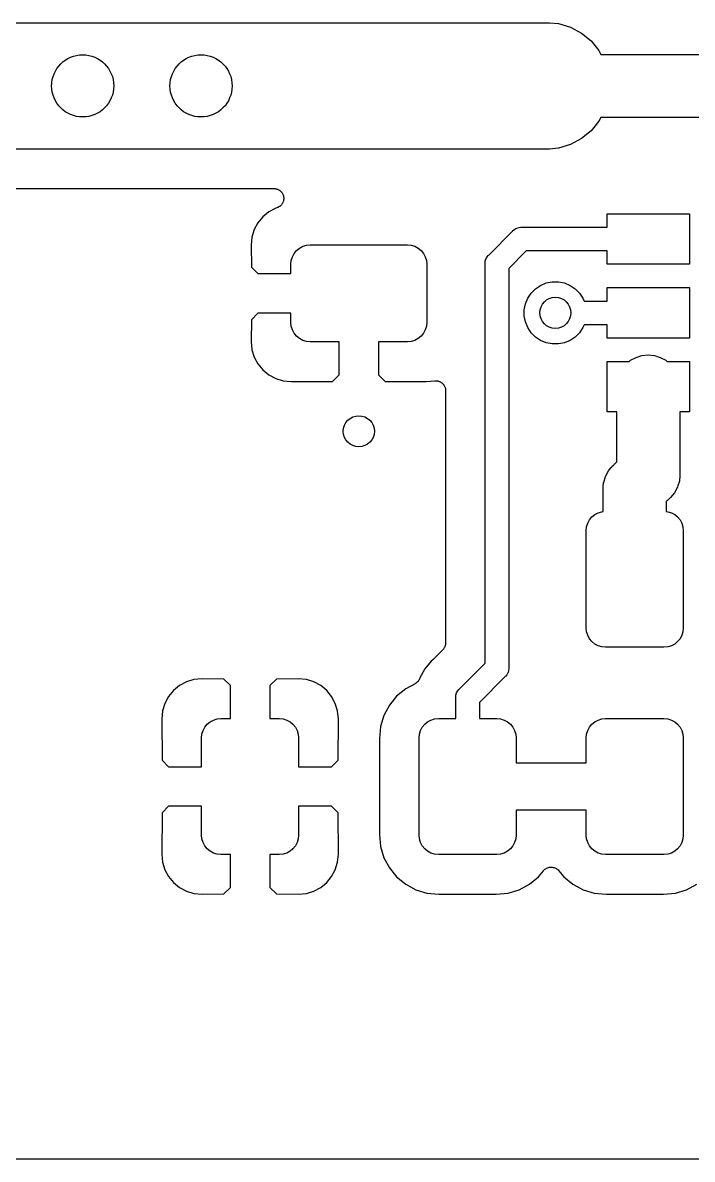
# Model space of a CAD drawing. Extents: x 105 to 193.4, y -145.7 to -72.2.
# Drawn here: x 126.79 to 135.41, y -145.67 to -131.04 of the extents above; entities that cross this region are included whole.
import ezdxf

# ---------------------------------------------------------------- set-up
doc = ezdxf.new("R2010")
doc.units = 0
doc.layers.add('BLACK', color=7, linetype='CONTINUOUS')

msp = doc.modelspace()

# ---------------------------------------------------------------- linework, layer by layer
at = {"layer": 'BLACK', "linetype": 'CONTINUOUS'}
for p, q in [((125.998, -131.043), (133.571, -131.043)), ((133.571, -131.043), (133.69, -131.055)), ((133.69, -131.055), (133.844, -131.101)), ((133.844, -131.101), (133.985, -131.177)), ((133.985, -131.177), (134.109, -131.278)), ((134.109, -131.278), (134.21, -131.402)), ((134.21, -131.402), (134.235, -131.45)), ((134.235, -131.45), (136.191, -131.45)), ((134.21, -132.31), (134.109, -132.434)), ((134.235, -132.262), (134.21, -132.31)), ((136.042, -132.262), (134.235, -132.262)), ((134.109, -132.434), (133.985, -132.535)), ((133.69, -132.657), (133.571, -132.669)), ((133.844, -132.611), (133.69, -132.657)), ((133.985, -132.535), (133.844, -132.611)), ((133.571, -132.669), (125.998, -132.669)), ((125.973, -133.177), (130.024, -133.177)), ((130.024, -133.177), (130.026, -133.177)), ((130.026, -133.177), (130.032, -133.177)), ((130.032, -133.177), (130.038, -133.178)), ((130.038, -133.178), (130.044, -133.179)), ((130.044, -133.179), (130.051, -133.18)), ((130.051, -133.18), (130.056, -133.181)), ((130.056, -133.181), (130.062, -133.183)), ((130.062, -133.183), (130.068, -133.185)), ((130.068, -133.185), (130.074, -133.187)), ((130.074, -133.187), (130.08, -133.19)), ((130.08, -133.19), (130.085, -133.192)), ((130.085, -133.192), (130.09, -133.196)), ((130.09, -133.196), (130.096, -133.199)), ((130.096, -133.199), (130.101, -133.203)), ((130.101, -133.203), (130.106, -133.206)), ((130.106, -133.206), (130.11, -133.211)), ((130.11, -133.211), (130.115, -133.215)), ((130.115, -133.215), (130.119, -133.22)), ((130.119, -133.22), (130.123, -133.224)), ((130.123, -133.224), (130.127, -133.229)), ((130.127, -133.229), (130.13, -133.234)), ((130.13, -133.234), (130.133, -133.24)), ((130.133, -133.24), (130.137, -133.245)), ((130.137, -133.245), (130.139, -133.251)), ((130.139, -133.251), (130.142, -133.256)), ((130.109, -133.398), (130.105, -133.402)), ((130.114, -133.394), (130.109, -133.398)), ((130.118, -133.389), (130.114, -133.394)), ((130.122, -133.385), (130.118, -133.389)), ((130.126, -133.38), (130.122, -133.385)), ((130.129, -133.375), (130.126, -133.38)), ((130.132, -133.369), (130.129, -133.375)), ((130.136, -133.364), (130.132, -133.369)), ((130.138, -133.358), (130.136, -133.364)), ((130.141, -133.353), (130.138, -133.358)), ((130.143, -133.347), (130.141, -133.353)), ((130.142, -133.256), (130.144, -133.262)), ((130.146, -133.341), (130.143, -133.347)), ((130.144, -133.262), (130.146, -133.268)), ((130.146, -133.268), (130.147, -133.274)), ((130.147, -133.335), (130.146, -133.341)), ((130.147, -133.274), (130.149, -133.28)), ((130.149, -133.329), (130.147, -133.335)), ((130.149, -133.28), (130.15, -133.286)), ((130.151, -133.317), (130.149, -133.323)), ((130.149, -133.323), (130.149, -133.329)), ((130.15, -133.286), (130.151, -133.292)), ((130.151, -133.292), (130.151, -133.298)), ((130.151, -133.298), (130.151, -133.305)), ((130.151, -133.305), (130.151, -133.311)), ((130.151, -133.311), (130.151, -133.317)), ((129.882, -133.54), (129.819, -133.617)), ((129.959, -133.477), (129.882, -133.54)), ((130.048, -133.429), (129.959, -133.477)), ((130.061, -133.425), (130.048, -133.429)), ((130.067, -133.423), (130.061, -133.425)), ((130.073, -133.421), (130.067, -133.423)), ((130.078, -133.418), (130.073, -133.421)), ((130.084, -133.416), (130.078, -133.418)), ((130.089, -133.412), (130.084, -133.416)), ((130.094, -133.41), (130.089, -133.412)), ((130.099, -133.406), (130.094, -133.41)), ((130.105, -133.402), (130.099, -133.406)), ((134.314, -133.675), (134.314, -133.502)), ((134.314, -133.502), (135.374, -133.502)), ((135.374, -133.502), (135.374, -134.152)), ((129.819, -133.617), (129.771, -133.706)), ((133.141, -133.691), (133.152, -133.686)), ((133.152, -133.686), (133.181, -133.677)), ((133.181, -133.677), (133.204, -133.675)), ((133.204, -133.675), (133.211, -133.674)), ((133.204, -133.675), (133.204, -133.675)), ((133.211, -133.674), (133.218, -133.675)), ((133.218, -133.675), (134.314, -133.675)), ((129.742, -133.801), (129.732, -133.907)), ((129.771, -133.706), (129.742, -133.801)), ((132.794, -134.029), (133.098, -133.725)), ((133.098, -133.725), (133.103, -133.719)), ((133.103, -133.719), (133.111, -133.712)), ((133.111, -133.712), (133.126, -133.7)), ((133.126, -133.7), (133.141, -133.691)), ((129.732, -133.907), (129.735, -134.187)), ((130.285, -134.012), (130.316, -133.974)), ((130.316, -133.974), (130.354, -133.943)), ((130.354, -133.943), (130.397, -133.92)), ((130.397, -133.92), (130.444, -133.906)), ((130.444, -133.906), (130.493, -133.901)), ((130.493, -133.901), (131.743, -133.901)), ((131.743, -133.901), (131.792, -133.906)), ((131.792, -133.906), (131.839, -133.92)), ((131.839, -133.92), (131.882, -133.943)), ((131.882, -133.943), (131.92, -133.974)), ((131.92, -133.974), (131.951, -134.012)), ((133.274, -133.979), (133.048, -134.205)), ((134.314, -133.979), (133.274, -133.979)), ((134.314, -134.152), (134.314, -133.979)), ((130.243, -134.151), (130.248, -134.102)), ((130.248, -134.102), (130.262, -134.055)), ((130.262, -134.055), (130.285, -134.012)), ((131.951, -134.012), (131.974, -134.055)), ((131.974, -134.055), (131.988, -134.102)), ((131.988, -134.102), (131.993, -134.151)), ((132.744, -134.135), (132.746, -134.112)), ((132.746, -134.112), (132.755, -134.083)), ((132.755, -134.083), (132.758, -134.078)), ((132.758, -134.078), (132.769, -134.057)), ((132.769, -134.057), (132.783, -134.04)), ((132.783, -134.04), (132.788, -134.034)), ((132.783, -134.04), (132.783, -134.04)), ((132.788, -134.034), (132.794, -134.029)), ((129.735, -134.187), (129.819, -134.272)), ((129.819, -134.272), (130.243, -134.272)), ((130.243, -134.272), (130.243, -134.151)), ((131.993, -134.151), (131.993, -134.901)), ((132.743, -134.142), (132.744, -134.135)), ((132.744, -134.149), (132.743, -134.142)), ((132.744, -134.135), (132.744, -134.135)), ((132.744, -139.286), (132.744, -134.149)), ((133.048, -134.205), (133.048, -139.342)), ((135.374, -134.152), (134.314, -134.152)), ((133.459, -134.423), (133.532, -134.392)), ((133.532, -134.392), (133.609, -134.377)), ((133.609, -134.377), (133.688, -134.377)), ((133.688, -134.377), (133.765, -134.392)), ((133.765, -134.392), (133.838, -134.423)), ((133.294, -134.588), (133.338, -134.522)), ((133.338, -134.522), (133.393, -134.466)), ((133.393, -134.466), (133.459, -134.423)), ((133.838, -134.423), (133.903, -134.466)), ((133.903, -134.466), (133.959, -134.522)), ((133.959, -134.522), (134.003, -134.588)), ((134.314, -134.625), (134.314, -134.452)), ((134.314, -134.452), (135.374, -134.452)), ((135.374, -134.452), (135.374, -135.102)), ((133.248, -134.738), (133.264, -134.66)), ((133.264, -134.66), (133.294, -134.588)), ((134.003, -134.588), (134.018, -134.625)), ((134.018, -134.625), (134.314, -134.625)), ((129.819, -134.78), (129.735, -134.865)), ((130.243, -134.78), (129.819, -134.78)), ((130.243, -134.901), (130.243, -134.78)), ((133.248, -134.816), (133.248, -134.738)), ((133.264, -134.894), (133.248, -134.816)), ((129.735, -134.865), (129.732, -135.145)), ((130.248, -134.95), (130.243, -134.901)), ((130.262, -134.997), (130.248, -134.95)), ((130.285, -135.04), (130.262, -134.997)), ((131.974, -134.997), (131.951, -135.04)), ((131.988, -134.95), (131.974, -134.997)), ((131.993, -134.901), (131.988, -134.95)), ((133.294, -134.966), (133.264, -134.894)), ((133.338, -135.032), (133.294, -134.966)), ((134.003, -134.966), (133.959, -135.032)), ((134.018, -134.929), (134.003, -134.966)), ((134.314, -134.929), (134.018, -134.929)), ((134.314, -135.102), (134.314, -134.929)), ((129.732, -135.145), (129.742, -135.251)), ((130.316, -135.078), (130.285, -135.04)), ((130.354, -135.109), (130.316, -135.078)), ((130.397, -135.132), (130.354, -135.109)), ((130.444, -135.146), (130.397, -135.132)), ((130.493, -135.151), (130.444, -135.146)), ((130.864, -135.151), (130.493, -135.151)), ((130.864, -135.575), (130.864, -135.151)), ((131.743, -135.151), (131.372, -135.151)), ((131.372, -135.151), (131.372, -135.575)), ((131.792, -135.146), (131.743, -135.151)), ((131.839, -135.132), (131.792, -135.146)), ((131.882, -135.109), (131.839, -135.132)), ((131.92, -135.078), (131.882, -135.109)), ((131.951, -135.04), (131.92, -135.078)), ((133.393, -135.088), (133.338, -135.032)), ((133.459, -135.131), (133.393, -135.088)), ((133.532, -135.162), (133.459, -135.131)), ((133.838, -135.131), (133.765, -135.162)), ((133.903, -135.088), (133.838, -135.131)), ((133.959, -135.032), (133.903, -135.088)), ((135.374, -135.102), (134.314, -135.102)), ((129.742, -135.251), (129.771, -135.346)), ((133.609, -135.177), (133.532, -135.162)), ((133.688, -135.177), (133.609, -135.177)), ((133.765, -135.162), (133.688, -135.177)), ((129.771, -135.346), (129.819, -135.435)), ((129.819, -135.435), (129.882, -135.512)), ((134.314, -136.052), (134.314, -135.402)), ((134.314, -135.402), (134.599, -135.402)), ((134.599, -135.402), (134.617, -135.387)), ((134.617, -135.387), (134.688, -135.35)), ((134.688, -135.35), (134.764, -135.326)), ((134.764, -135.326), (134.844, -135.319)), ((134.844, -135.319), (134.924, -135.326)), ((134.924, -135.326), (135, -135.35)), ((135, -135.35), (135.071, -135.387)), ((135.071, -135.387), (135.089, -135.402)), ((135.089, -135.402), (135.374, -135.402)), ((135.374, -135.402), (135.374, -136.052)), ((129.882, -135.512), (129.959, -135.575)), ((129.959, -135.575), (130.048, -135.623)), ((130.779, -135.659), (130.864, -135.575)), ((131.372, -135.575), (131.457, -135.659)), ((130.048, -135.623), (130.143, -135.652)), ((130.143, -135.652), (130.249, -135.662)), ((130.249, -135.662), (130.779, -135.659)), ((131.457, -135.659), (131.987, -135.662)), ((131.987, -135.662), (132.096, -135.651)), ((132.096, -135.651), (132.098, -135.651)), ((132.098, -135.651), (132.104, -135.651)), ((132.104, -135.651), (132.109, -135.651)), ((132.109, -135.651), (132.116, -135.651)), ((132.116, -135.651), (132.123, -135.651)), ((132.123, -135.651), (132.128, -135.653)), ((132.128, -135.653), (132.134, -135.653)), ((132.134, -135.653), (132.14, -135.655)), ((132.14, -135.655), (132.147, -135.657)), ((132.147, -135.657), (132.152, -135.659)), ((132.152, -135.659), (132.158, -135.661)), ((132.158, -135.661), (132.164, -135.664)), ((132.164, -135.664), (132.17, -135.666)), ((132.17, -135.666), (132.175, -135.67)), ((132.175, -135.67), (132.18, -135.672)), ((132.18, -135.672), (132.185, -135.677)), ((132.185, -135.677), (132.19, -135.68)), ((132.19, -135.68), (132.194, -135.685)), ((132.194, -135.685), (132.199, -135.688)), ((132.199, -135.688), (132.203, -135.693)), ((132.203, -135.693), (132.208, -135.698)), ((132.208, -135.698), (132.211, -135.703)), ((132.211, -135.703), (132.214, -135.707)), ((132.214, -135.707), (132.217, -135.713)), ((132.217, -135.713), (132.221, -135.719)), ((132.221, -135.719), (132.223, -135.724)), ((132.223, -135.724), (132.226, -135.729)), ((132.226, -135.729), (132.228, -135.736)), ((132.228, -135.736), (132.23, -135.742)), ((132.23, -135.742), (132.232, -135.747)), ((132.232, -135.747), (132.233, -135.753)), ((132.233, -135.753), (132.234, -135.76)), ((132.234, -135.76), (132.235, -135.766)), ((132.235, -135.766), (132.235, -135.772)), ((132.235, -135.772), (132.236, -135.778)), ((132.236, -135.778), (132.236, -139.023)), ((134.438, -136.052), (134.314, -136.052)), ((134.438, -136.696), (134.438, -136.052)), ((135.374, -136.052), (135.25, -136.052)), ((135.25, -136.052), (135.25, -136.845)), ((134.37, -136.765), (134.382, -136.749)), ((134.382, -136.749), (134.398, -136.736)), ((134.398, -136.736), (134.438, -136.696)), ((134.271, -136.958), (134.294, -136.882)), ((134.294, -136.882), (134.298, -136.874)), ((134.298, -136.874), (134.331, -136.811)), ((134.331, -136.811), (134.366, -136.769)), ((134.366, -136.769), (134.37, -136.765)), ((134.37, -136.765), (134.37, -136.765)), ((135.25, -136.885), (135.246, -136.931)), ((135.25, -136.845), (135.252, -136.865)), ((135.252, -136.865), (135.25, -136.885)), ((135.25, -136.885), (135.25, -136.885)), ((134.263, -137.038), (134.265, -137.018)), ((134.265, -137.058), (134.263, -137.038)), ((134.265, -137.018), (134.27, -136.958)), ((134.265, -137.018), (134.265, -137.018)), ((134.27, -136.958), (134.271, -136.958)), ((135.221, -137.021), (135.184, -137.092)), ((135.227, -137.003), (135.221, -137.021)), ((135.245, -136.944), (135.227, -137.003)), ((135.246, -136.931), (135.245, -136.944)), ((134.265, -137.334), (134.265, -137.058)), ((135.117, -137.166), (135.077, -137.206)), ((135.133, -137.154), (135.117, -137.166)), ((135.184, -137.092), (135.133, -137.154)), ((134.2, -137.35), (134.247, -137.336)), ((134.247, -137.336), (134.265, -137.334)), ((135.077, -137.206), (135.077, -137.334)), ((135.077, -137.334), (135.095, -137.336)), ((135.095, -137.336), (135.142, -137.35)), ((134.051, -137.532), (134.065, -137.485)), ((134.065, -137.485), (134.088, -137.442)), ((134.088, -137.442), (134.119, -137.404)), ((134.119, -137.404), (134.157, -137.373)), ((134.157, -137.373), (134.2, -137.35)), ((135.142, -137.35), (135.185, -137.373)), ((135.185, -137.373), (135.223, -137.404)), ((135.223, -137.404), (135.254, -137.442)), ((135.254, -137.442), (135.277, -137.485)), ((135.277, -137.485), (135.291, -137.532)), ((134.046, -137.581), (134.051, -137.532)), ((134.046, -138.831), (134.046, -137.581)), ((135.291, -137.532), (135.296, -137.581)), ((135.296, -137.581), (135.296, -138.831)), ((134.051, -138.88), (134.046, -138.831)), ((134.065, -138.927), (134.051, -138.88)), ((134.088, -138.97), (134.065, -138.927)), ((135.277, -138.927), (135.254, -138.97)), ((135.291, -138.88), (135.277, -138.927)), ((135.296, -138.831), (135.291, -138.88)), ((132.213, -139.095), (132.206, -139.104)), ((132.214, -139.094), (132.213, -139.095)), ((132.22, -139.083), (132.214, -139.093)), ((132.214, -139.093), (132.214, -139.094)), ((132.225, -139.073), (132.22, -139.083)), ((132.226, -139.072), (132.225, -139.073)), ((132.229, -139.06), (132.226, -139.072)), ((132.226, -139.072), (132.226, -139.072)), ((132.233, -139.049), (132.229, -139.06)), ((132.234, -139.036), (132.233, -139.048)), ((132.233, -139.048), (132.233, -139.049)), ((132.233, -139.049), (132.233, -139.049)), ((132.236, -139.025), (132.234, -139.036)), ((132.236, -139.023), (132.236, -139.023)), ((132.236, -139.023), (132.236, -139.023)), ((132.236, -139.023), (132.236, -139.023)), ((132.236, -139.023), (132.236, -139.025)), ((134.119, -139.008), (134.088, -138.97)), ((134.157, -139.039), (134.119, -139.008)), ((134.2, -139.062), (134.157, -139.039)), ((134.247, -139.076), (134.2, -139.062)), ((134.296, -139.081), (134.247, -139.076)), ((135.046, -139.081), (134.296, -139.081)), ((135.095, -139.076), (135.046, -139.081)), ((135.142, -139.062), (135.095, -139.076)), ((135.185, -139.039), (135.142, -139.062)), ((135.223, -139.008), (135.185, -139.039)), ((135.254, -138.97), (135.223, -139.008)), ((132.069, -139.241), (132.049, -139.258)), ((132.073, -139.237), (132.069, -139.241)), ((132.077, -139.234), (132.073, -139.237)), ((132.078, -139.233), (132.077, -139.234)), ((132.198, -139.113), (132.078, -139.233)), ((132.206, -139.104), (132.198, -139.113)), ((131.966, -139.358), (131.905, -139.473)), ((132.049, -139.258), (131.966, -139.358)), ((132.416, -139.614), (132.744, -139.286)), ((133.046, -139.379), (133.039, -139.404)), ((133.048, -139.356), (133.046, -139.379)), ((133.048, -139.342), (133.049, -139.349)), ((133.049, -139.349), (133.048, -139.356)), ((133.048, -139.356), (133.048, -139.356)), ((128.898, -139.526), (128.809, -139.574)), ((128.993, -139.497), (128.898, -139.526)), ((129.099, -139.487), (128.993, -139.497)), ((129.379, -139.49), (129.099, -139.487)), ((129.464, -139.574), (129.379, -139.49)), ((130.057, -139.49), (129.972, -139.574)), ((130.337, -139.487), (130.057, -139.49)), ((130.443, -139.497), (130.337, -139.487)), ((130.538, -139.526), (130.443, -139.497)), ((130.627, -139.574), (130.538, -139.526)), ((131.862, -139.538), (131.852, -139.544)), ((131.863, -139.537), (131.862, -139.538)), ((131.871, -139.528), (131.863, -139.537)), ((131.863, -139.537), (131.863, -139.537)), ((131.88, -139.52), (131.871, -139.528)), ((131.881, -139.519), (131.88, -139.52)), ((131.88, -139.52), (131.88, -139.52)), ((131.887, -139.51), (131.881, -139.519)), ((131.894, -139.5), (131.887, -139.51)), ((131.895, -139.499), (131.894, -139.499)), ((131.894, -139.499), (131.894, -139.5)), ((131.899, -139.488), (131.895, -139.499)), ((131.904, -139.477), (131.899, -139.488)), ((131.905, -139.473), (131.904, -139.475)), ((131.904, -139.475), (131.904, -139.476)), ((131.904, -139.476), (131.904, -139.476)), ((131.904, -139.476), (131.904, -139.476)), ((131.904, -139.476), (131.904, -139.477)), ((132.998, -139.462), (132.67, -139.79)), ((133.004, -139.457), (132.998, -139.462)), ((133.009, -139.451), (133.004, -139.457)), ((133.023, -139.434), (133.009, -139.451)), ((133.037, -139.408), (133.023, -139.434)), ((133.039, -139.404), (133.037, -139.408)), ((128.732, -139.637), (128.669, -139.714)), ((128.809, -139.574), (128.732, -139.637)), ((129.464, -139.998), (129.464, -139.574)), ((129.972, -139.574), (129.972, -139.998)), ((130.704, -139.637), (130.627, -139.574)), ((130.767, -139.714), (130.704, -139.637)), ((131.721, -139.616), (131.605, -139.71)), ((131.843, -139.55), (131.721, -139.616)), ((131.852, -139.544), (131.843, -139.55)), ((132.368, -139.697), (132.377, -139.668)), ((132.377, -139.668), (132.391, -139.642)), ((132.377, -139.668), (132.377, -139.668)), ((132.391, -139.642), (132.405, -139.625)), ((132.405, -139.625), (132.41, -139.619)), ((132.405, -139.625), (132.405, -139.625)), ((132.41, -139.619), (132.416, -139.614)), ((128.621, -139.803), (128.592, -139.898)), ((128.669, -139.714), (128.621, -139.803)), ((130.815, -139.803), (130.767, -139.714)), ((130.844, -139.898), (130.815, -139.803)), ((131.511, -139.826), (131.44, -139.957)), ((131.605, -139.71), (131.511, -139.826)), ((132.365, -139.727), (132.366, -139.72)), ((132.366, -139.734), (132.365, -139.727)), ((132.366, -139.72), (132.368, -139.697)), ((132.366, -139.72), (132.366, -139.72)), ((132.366, -139.998), (132.366, -139.734)), ((132.67, -139.79), (132.67, -139.998)), ((128.592, -139.898), (128.582, -140.004)), ((130.854, -140.004), (130.844, -139.898)), ((131.44, -139.957), (131.397, -140.1)), ((128.582, -140.004), (128.585, -140.534)), ((129.112, -140.152), (129.135, -140.109)), ((129.135, -140.109), (129.166, -140.071)), ((129.166, -140.071), (129.204, -140.04)), ((129.204, -140.04), (129.247, -140.017)), ((129.247, -140.017), (129.294, -140.003)), ((129.294, -140.003), (129.343, -139.998)), ((129.343, -139.998), (129.464, -139.998)), ((129.972, -139.998), (130.093, -139.998)), ((130.093, -139.998), (130.142, -140.003)), ((130.142, -140.003), (130.189, -140.017)), ((130.189, -140.017), (130.232, -140.04)), ((130.232, -140.04), (130.27, -140.071)), ((130.27, -140.071), (130.301, -140.109)), ((130.301, -140.109), (130.324, -140.152)), ((130.851, -140.534), (130.854, -140.004)), ((131.397, -140.1), (131.382, -140.254)), ((131.912, -140.152), (131.935, -140.109)), ((131.935, -140.109), (131.966, -140.071)), ((131.966, -140.071), (132.004, -140.04)), ((132.004, -140.04), (132.047, -140.017)), ((132.047, -140.017), (132.094, -140.003)), ((132.094, -140.003), (132.143, -139.998)), ((132.143, -139.998), (132.366, -139.998)), ((132.67, -139.998), (132.893, -139.998)), ((132.893, -139.998), (132.942, -140.003)), ((132.942, -140.003), (132.989, -140.017)), ((132.989, -140.017), (133.032, -140.04)), ((133.032, -140.04), (133.07, -140.071)), ((133.07, -140.071), (133.101, -140.109)), ((133.101, -140.109), (133.124, -140.152)), ((134.065, -140.152), (134.088, -140.109)), ((134.088, -140.109), (134.119, -140.071)), ((134.119, -140.071), (134.157, -140.04)), ((134.157, -140.04), (134.2, -140.017)), ((134.2, -140.017), (134.247, -140.003)), ((134.247, -140.003), (134.296, -139.998)), ((134.296, -139.998), (135.046, -139.998)), ((135.046, -139.998), (135.095, -140.003)), ((135.095, -140.003), (135.142, -140.017)), ((135.142, -140.017), (135.185, -140.04)), ((135.185, -140.04), (135.223, -140.071)), ((135.223, -140.071), (135.254, -140.109)), ((135.254, -140.109), (135.277, -140.152)), ((129.093, -140.248), (129.098, -140.199)), ((129.093, -140.619), (129.093, -140.248)), ((129.098, -140.199), (129.112, -140.152)), ((130.324, -140.152), (130.338, -140.199)), ((130.338, -140.199), (130.343, -140.248)), ((130.343, -140.248), (130.343, -140.619)), ((131.382, -140.254), (131.382, -141.492)), ((131.893, -140.248), (131.898, -140.199)), ((131.893, -141.498), (131.893, -140.248)), ((131.898, -140.199), (131.912, -140.152)), ((133.124, -140.152), (133.138, -140.199)), ((133.138, -140.199), (133.143, -140.248)), ((133.143, -140.248), (133.143, -140.568)), ((134.046, -140.248), (134.051, -140.199)), ((134.046, -140.568), (134.046, -140.248)), ((134.051, -140.199), (134.065, -140.152)), ((135.277, -140.152), (135.291, -140.199)), ((135.291, -140.199), (135.296, -140.248)), ((135.296, -140.248), (135.296, -141.498)), ((128.585, -140.534), (128.669, -140.619)), ((130.767, -140.619), (130.851, -140.534)), ((128.669, -140.619), (129.093, -140.619)), ((130.343, -140.619), (130.767, -140.619)), ((133.143, -140.568), (134.046, -140.568)), ((128.669, -141.127), (128.585, -141.212)), ((129.093, -141.127), (128.669, -141.127)), ((129.093, -141.498), (129.093, -141.127)), ((130.343, -141.127), (130.343, -141.498)), ((130.767, -141.127), (130.343, -141.127)), ((130.851, -141.212), (130.767, -141.127)), ((128.585, -141.212), (128.582, -141.742)), ((130.854, -141.742), (130.851, -141.212)), ((134.046, -141.178), (133.143, -141.178)), ((133.143, -141.178), (133.143, -141.498)), ((134.046, -141.498), (134.046, -141.178)), ((129.098, -141.547), (129.093, -141.498)), ((129.112, -141.594), (129.098, -141.547)), ((130.338, -141.547), (130.324, -141.594)), ((130.343, -141.498), (130.338, -141.547)), ((131.382, -141.492), (131.397, -141.646)), ((131.898, -141.547), (131.893, -141.498)), ((131.912, -141.594), (131.898, -141.547)), ((133.138, -141.547), (133.124, -141.594)), ((133.143, -141.498), (133.138, -141.547)), ((134.051, -141.547), (134.046, -141.498)), ((134.065, -141.594), (134.051, -141.547)), ((135.291, -141.547), (135.277, -141.594)), ((135.296, -141.498), (135.291, -141.547)), ((129.135, -141.637), (129.112, -141.594)), ((129.166, -141.675), (129.135, -141.637)), ((129.204, -141.706), (129.166, -141.675)), ((129.247, -141.729), (129.204, -141.706)), ((129.294, -141.743), (129.247, -141.729)), ((130.189, -141.729), (130.142, -141.743)), ((130.232, -141.706), (130.189, -141.729)), ((130.27, -141.675), (130.232, -141.706)), ((130.301, -141.637), (130.27, -141.675)), ((130.324, -141.594), (130.301, -141.637)), ((131.397, -141.646), (131.44, -141.789)), ((131.935, -141.637), (131.912, -141.594)), ((131.966, -141.675), (131.935, -141.637)), ((132.004, -141.706), (131.966, -141.675)), ((132.047, -141.729), (132.004, -141.706)), ((132.094, -141.743), (132.047, -141.729)), ((132.989, -141.729), (132.942, -141.743)), ((133.032, -141.706), (132.989, -141.729)), ((133.07, -141.675), (133.032, -141.706)), ((133.101, -141.637), (133.07, -141.675)), ((133.124, -141.594), (133.101, -141.637)), ((134.088, -141.637), (134.065, -141.594)), ((134.119, -141.675), (134.088, -141.637)), ((134.157, -141.706), (134.119, -141.675)), ((134.2, -141.729), (134.157, -141.706)), ((134.247, -141.743), (134.2, -141.729)), ((135.142, -141.729), (135.095, -141.743)), ((135.185, -141.706), (135.142, -141.729)), ((135.223, -141.675), (135.185, -141.706)), ((135.254, -141.637), (135.223, -141.675)), ((135.277, -141.594), (135.254, -141.637)), ((128.582, -141.742), (128.592, -141.848)), ((128.592, -141.848), (128.621, -141.943)), ((129.343, -141.748), (129.294, -141.743)), ((129.464, -141.748), (129.343, -141.748)), ((129.464, -142.172), (129.464, -141.748)), ((130.093, -141.748), (129.972, -141.748)), ((129.972, -141.748), (129.972, -142.172)), ((130.142, -141.743), (130.093, -141.748)), ((130.815, -141.943), (130.844, -141.848)), ((130.844, -141.848), (130.854, -141.742)), ((131.44, -141.789), (131.511, -141.92)), ((132.143, -141.748), (132.094, -141.743)), ((132.893, -141.748), (132.143, -141.748)), ((132.942, -141.743), (132.893, -141.748)), ((134.296, -141.748), (134.247, -141.743)), ((135.046, -141.748), (134.296, -141.748)), ((135.095, -141.743), (135.046, -141.748)), ((128.621, -141.943), (128.669, -142.032)), ((130.767, -142.032), (130.815, -141.943)), ((131.511, -141.92), (131.605, -142.036)), ((133.431, -142.036), (133.496, -141.956)), ((133.496, -141.956), (133.497, -141.955)), ((133.497, -141.954), (133.506, -141.946)), ((133.497, -141.955), (133.497, -141.954)), ((133.497, -141.955), (133.497, -141.955)), ((133.497, -141.955), (133.497, -141.955)), ((133.506, -141.946), (133.515, -141.938)), ((133.515, -141.937), (133.525, -141.931)), ((133.515, -141.938), (133.515, -141.937)), ((133.515, -141.937), (133.515, -141.937)), ((133.525, -141.931), (133.535, -141.924)), ((133.535, -141.924), (133.536, -141.924)), ((133.536, -141.924), (133.547, -141.919)), ((133.536, -141.924), (133.536, -141.924)), ((133.547, -141.919), (133.558, -141.915)), ((133.558, -141.915), (133.559, -141.915)), ((133.559, -141.914), (133.571, -141.912)), ((133.559, -141.915), (133.559, -141.914)), ((133.571, -141.912), (133.583, -141.91)), ((133.583, -141.91), (133.583, -141.91)), ((133.583, -141.91), (133.583, -141.91)), ((133.583, -141.91), (133.595, -141.91)), ((133.595, -141.91), (133.607, -141.91)), ((133.607, -141.91), (133.608, -141.91)), ((133.608, -141.91), (133.608, -141.91)), ((133.608, -141.91), (133.62, -141.913)), ((133.62, -141.913), (133.632, -141.915)), ((133.632, -141.915), (133.632, -141.915)), ((133.632, -141.915), (133.632, -141.915)), ((133.632, -141.915), (133.643, -141.92)), ((133.643, -141.92), (133.655, -141.924)), ((133.655, -141.924), (133.655, -141.925)), ((133.655, -141.925), (133.655, -141.925)), ((133.655, -141.925), (133.665, -141.932)), ((133.665, -141.932), (133.675, -141.938)), ((133.675, -141.938), (133.675, -141.939)), ((133.675, -141.939), (133.676, -141.939)), ((133.676, -141.939), (133.684, -141.947)), ((133.684, -141.947), (133.693, -141.956)), ((133.693, -141.956), (133.758, -142.036)), ((128.669, -142.032), (128.732, -142.109)), ((128.732, -142.109), (128.809, -142.172)), ((128.809, -142.172), (128.898, -142.22)), ((129.379, -142.256), (129.464, -142.172)), ((129.972, -142.172), (130.057, -142.256)), ((130.538, -142.22), (130.627, -142.172)), ((130.627, -142.172), (130.704, -142.109)), ((130.704, -142.109), (130.767, -142.032)), ((131.605, -142.036), (131.721, -142.13)), ((131.721, -142.13), (131.852, -142.201)), ((133.184, -142.201), (133.315, -142.13)), ((133.315, -142.13), (133.431, -142.036)), ((133.758, -142.036), (133.874, -142.13)), ((133.874, -142.13), (134.005, -142.201)), ((135.337, -142.201), (135.468, -142.13)), ((128.898, -142.22), (128.993, -142.249)), ((128.993, -142.249), (129.099, -142.259)), ((129.099, -142.259), (129.379, -142.256)), ((130.057, -142.256), (130.337, -142.259)), ((130.337, -142.259), (130.443, -142.249)), ((130.443, -142.249), (130.538, -142.22)), ((131.852, -142.201), (131.995, -142.244)), ((131.995, -142.244), (132.149, -142.259)), ((132.149, -142.259), (132.887, -142.259)), ((132.887, -142.259), (133.041, -142.244)), ((133.041, -142.244), (133.184, -142.201)), ((134.005, -142.201), (134.148, -142.244)), ((134.148, -142.244), (134.302, -142.259)), ((134.302, -142.259), (135.04, -142.259)), ((135.04, -142.259), (135.194, -142.244)), ((135.194, -142.244), (135.337, -142.201)), ((193.309, -145.67), (105.079, -145.67))]:
    msp.add_line(p, q, dxfattribs=at)
at = {"layer": 'BLACK'}
for centre, radius in [((127.562, -131.856), 0.4), ((129.086, -131.856), 0.4), ((133.648, -134.777), 0.2), ((131.118, -136.301), 0.2)]:
    msp.add_circle(centre, radius, dxfattribs=at)

doc.saveas('drawing.dxf')
